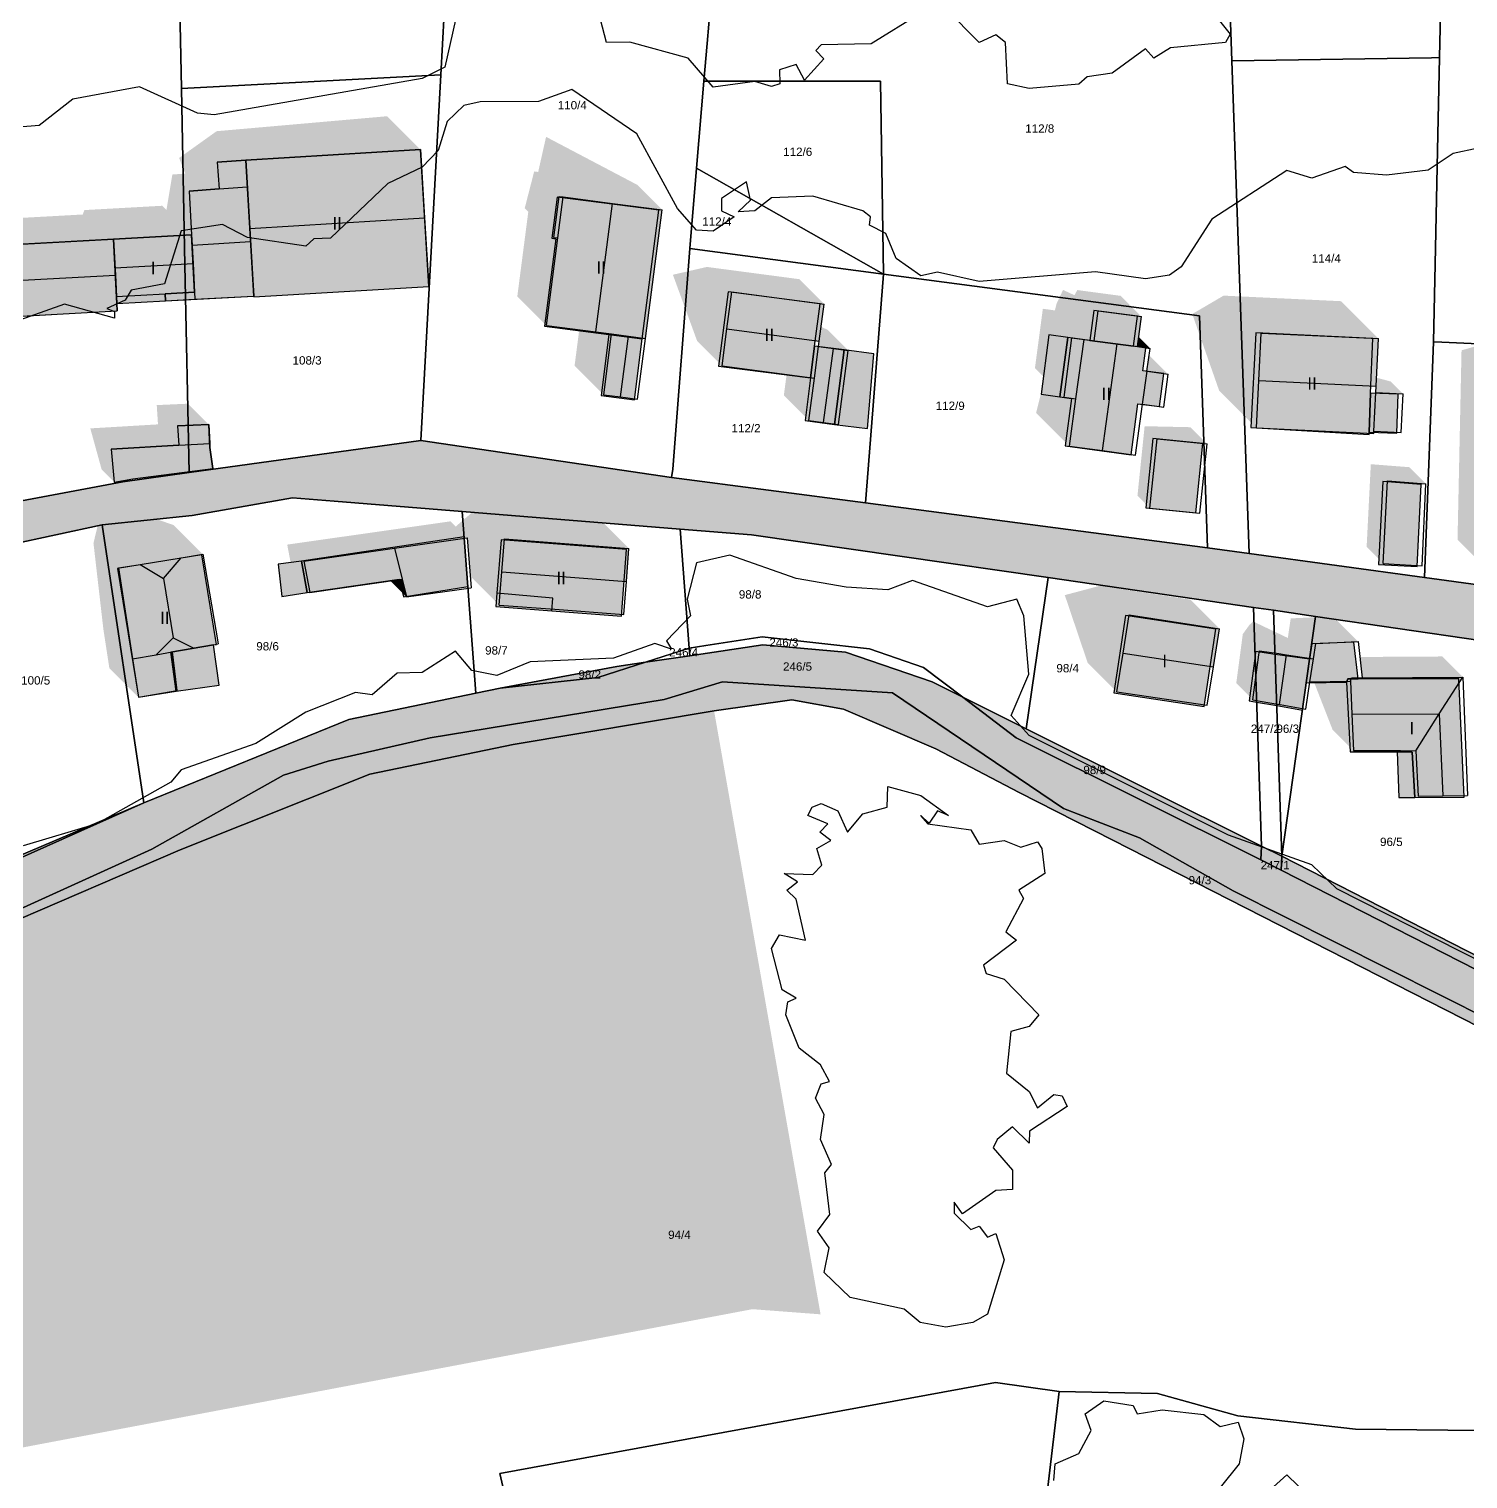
# Model space of a CAD drawing. Header units: millimetres. Extents: x 238 to 3518, y -74 to 2735.
# Drawn here: x 2052.2 to 2225.2, y 1502.4 to 1676.8 of the extents above; entities that cross this region are included whole.
import ezdxf
from ezdxf.enums import TextEntityAlignment as Align

# ---------------------------------------------------------------- set-up
doc = ezdxf.new("R2010")
doc.units = ezdxf.units.MM
for name, color, linetype in [('LP_Flurstueck_bez', 7, 'Continuous'), ('LP_Flurstuecke', 8, 'Continuous'), ('LP_Gebaeude_Dachaufsicht', 9, 'Continuous'), ('LP_Gebaeude_Dachschatten', 253, 'Continuous'), ('LP_Gebaeude_F', 254, 'Continuous'), ('LP_Gebaeude_Geschosszahl', 7, 'Continuous'), ('LP_Gebaeude_Schatten', 7, 'Continuous'), ('LP_Gebaeude_U', 7, 'Continuous'), ('LP_Topographie_Hoehenlinien', 8, 'Continuous'), ('LP_Verkehr_Gewaesser', 150, 'Continuous'), ('LP_Verkehr_Strassen', 9, 'Continuous')]:
    doc.layers.add(name, color=color, linetype=linetype)
doc.styles.get("Standard").update_dxf_attribs({"font": 'arial.ttf'})

msp = doc.modelspace()

# ---------------------------------------------------------------- hatches: boundary and pattern name
at = {"layer": 'LP_Gebaeude_Dachschatten'}
for points in [[(2099.25, 1662.33), (2078.25, 1661.03), (2078.74, 1652.81), (2099.76, 1654.09)], [(2078.83, 1651.26), (2078.44, 1657.83), (2075.07, 1657.58), (2071.43, 1657.32), (2071.72, 1652.06), (2071.79, 1650.82)], [(2122.37, 1655.85), (2116.42, 1656.63), (2115.78, 1651.7), (2114.41, 1641.16), (2120.36, 1640.39)], [(2120.36, 1640.39), (2122.25, 1640.14), (2126.32, 1639.61), (2128.33, 1655.08), (2122.37, 1655.85)], [(2071.72, 1652.06), (2062.34, 1651.54), (2062.52, 1648.1), (2071.91, 1648.61)], [(2062.57, 1647.22), (2062.34, 1651.54), (2039.76, 1650.3), (2039.99, 1645.98)], [(2071.79, 1650.82), (2072.1, 1645.17), (2072.15, 1644.32), (2079.23, 1644.69), (2078.83, 1651.26)], [(2147.22, 1639.28), (2147.81, 1643.73), (2136.71, 1645.2), (2136.12, 1640.76)], [(2185.5, 1638.61), (2185.99, 1642.22), (2180.76, 1642.92), (2180.27, 1639.31)], [(2122.25, 1640.14), (2121.3, 1632.83), (2123.33, 1632.56), (2124.29, 1639.88)], [(2214.19, 1633.87), (2214.46, 1639.58), (2200.35, 1640.25), (2200.08, 1634.54)], [(2148.93, 1638.38), (2147.14, 1638.62), (2146.64, 1634.84), (2145.96, 1629.74), (2147.75, 1629.5)], [(2183.04, 1638.94), (2180.27, 1639.31), (2179.06, 1639.47), (2178.08, 1632.34), (2177.3, 1626.64), (2181.27, 1626.11)], [(2124.03, 1610.37), (2124.32, 1614.34), (2109.35, 1615.49), (2109.05, 1611.51)], [(2069.51, 1603.6), (2068.35, 1610.73), (2065.54, 1612.41), (2062.94, 1611.99), (2064.64, 1601.05), (2067.47, 1601.54)], [(2068.35, 1610.73), (2070.49, 1613.22), (2065.54, 1612.41)], [(2195.37, 1604.68), (2184.49, 1606.35), (2183.75, 1601.72), (2194.63, 1600.08)], [(2221.79, 1594.42), (2224.63, 1598.84), (2212.5, 1598.77), (2211.24, 1598.76), (2211.1, 1598.35), (2211.27, 1594.4)], [(2221.79, 1594.42), (2218.95, 1590), (2219.23, 1584.54), (2222.21, 1584.58)]]:
    msp.add_hatch(color=253, dxfattribs=at).paths.add_polyline_path(points)
at = {"layer": 'LP_Gebaeude_F'}
for points in [[(2068.58, 1644.98), (2068.62, 1644.14), (2079.23, 1644.69), (2078.25, 1661.03), (2074.8, 1660.82), (2075.07, 1657.58), (2071.43, 1657.32), (2071.72, 1652.06), (2072.1, 1645.17)], [(2078.25, 1661.03), (2079.23, 1644.59), (2100.27, 1645.85), (2099.25, 1662.33)], [(2114.2, 1641.06), (2121.93, 1640.07), (2125.94, 1639.56), (2127.92, 1655.04), (2115.71, 1656.6), (2115.08, 1651.65), (2115.55, 1651.59)], [(2062.34, 1651.54), (2062.76, 1643.81), (2068.62, 1644.14), (2068.58, 1644.98), (2072.1, 1645.17), (2071.72, 1652.06)], [(2039.76, 1650.3), (2040.47, 1637.34), (2041.76, 1637.38), (2041.75, 1637.58), (2044.95, 1637.67), (2044.72, 1641.91), (2062.81, 1642.91), (2062.76, 1643.81), (2062.34, 1651.54)], [(2135.11, 1636.28), (2146.17, 1634.86), (2146.66, 1638.68), (2147.32, 1643.78), (2136.26, 1645.21)], [(2179.77, 1639.36), (2185, 1638.65), (2185.49, 1642.26), (2180.26, 1642.97)], [(2120.99, 1632.74), (2125.01, 1632.23), (2125.94, 1639.56), (2121.93, 1640.07)], [(2173.89, 1632.88), (2176.15, 1632.58), (2177.11, 1639.72), (2174.83, 1640.02)], [(2176.15, 1632.58), (2177.57, 1632.39), (2176.8, 1626.67), (2184.73, 1625.61), (2185.55, 1631.74), (2188.14, 1631.4), (2188.67, 1635.39), (2186.13, 1635.72), (2186.5, 1638.44), (2185, 1638.65), (2179.77, 1639.36), (2177.11, 1639.72)], [(2199.12, 1628.87), (2213.35, 1628.06), (2213.35, 1628.33), (2213.5, 1633), (2213.78, 1639.58), (2199.72, 1640.27)], [(2145.51, 1629.72), (2149.05, 1629.26), (2150.21, 1638.22), (2146.66, 1638.68), (2146.17, 1634.86)], [(2149.05, 1629.26), (2153.02, 1628.75), (2153.79, 1637.76), (2150.21, 1638.22)], [(2213.35, 1628.33), (2216.66, 1628.22), (2216.82, 1632.89), (2213.5, 1633)], [(2062.06, 1626.28), (2062.43, 1622.31), (2064.69, 1622.72), (2074.31, 1623.94), (2073.94, 1626.48), (2073.81, 1629.25), (2070.05, 1629.08), (2070.2, 1626.76)], [(2186.48, 1619.23), (2192.49, 1618.61), (2193.36, 1626.97), (2187.35, 1627.58)], [(2214.46, 1612.42), (2219.12, 1612.17), (2219.59, 1622.01), (2214.99, 1622.4)], [(2084.96, 1612.81), (2085.65, 1609.05), (2096.72, 1610.64), (2097.22, 1608.5), (2104.96, 1609.75), (2104.51, 1615.74)], [(2108.33, 1607.36), (2115.05, 1606.84), (2123.43, 1606.19), (2124.04, 1614.19), (2108.96, 1615.37), (2108.46, 1608.94)], [(2062.83, 1611.93), (2065.34, 1596.44), (2069.89, 1597.17), (2069.26, 1601.85), (2074.38, 1602.75), (2074.72, 1602.8), (2072.96, 1613.58)], [(2082.16, 1612.45), (2082.59, 1608.54), (2085.65, 1609.05), (2084.96, 1612.81)], [(2108.33, 1607.36), (2115.05, 1606.84), (2115.17, 1608.35), (2108.46, 1608.94)], [(2182.63, 1596.97), (2193.49, 1595.32), (2194.9, 1604.62), (2184.04, 1606.27)], [(2205.78, 1598.17), (2210.64, 1598.24), (2210.78, 1598.65), (2212.04, 1598.65), (2211.5, 1603.07), (2206.44, 1602.86), (2206.18, 1601)], [(2069.26, 1601.85), (2069.89, 1597.17), (2075.04, 1597.87), (2074.38, 1602.75)], [(2198.93, 1596), (2199.81, 1595.85), (2202.23, 1595.43), (2205.32, 1594.9), (2205.78, 1598.17), (2206.18, 1601), (2202.03, 1601.59), (2199.7, 1601.92), (2199.63, 1601.43)], [(2210.64, 1598.24), (2211.05, 1589.87), (2216.71, 1589.85), (2218.52, 1589.84), (2218.83, 1584.37), (2224.79, 1584.43), (2224.15, 1598.67), (2212.04, 1598.65), (2210.78, 1598.65)], [(2216.71, 1589.85), (2216.92, 1584.36), (2218.83, 1584.37), (2218.52, 1589.84)]]:
    msp.add_hatch(color=254, dxfattribs=at).paths.add_polyline_path(points)
at = {"layer": 'LP_Gebaeude_Schatten'}
for points in [[(2058.84, 1655.04), (2068.22, 1655.56), (2068.72, 1655.06), (2069.43, 1659.32), (2070.98, 1659.43), (2070.24, 1661.31), (2074.75, 1664.53), (2095.25, 1666.33), (2099.25, 1662.33), (2078.25, 1661.03), (2074.8, 1660.82), (2075.07, 1657.58), (2071.43, 1657.32), (2071.72, 1652.06), (2062.34, 1651.54), (2039.76, 1650.3), (2039.99, 1645.98), (2040.23, 1641.66), (2040.46, 1637.54), (2040.47, 1637.34), (2041.76, 1637.38), (2041.81, 1635.58), (2040.84, 1635.55), (2037.85, 1635.45), (2038.23, 1623.78), (2035.23, 1626.78), (2034.85, 1638.45), (2035.84, 1640.55), (2036.63, 1640.8), (2037.45, 1640.78), (2037.23, 1644.66), (2034.49, 1651.48), (2036.76, 1653.3), (2058.66, 1654.51), (2058.84, 1655.04)], [(2112.23, 1654.83), (2111.8, 1655.26), (2112.94, 1659.69), (2113.42, 1659.63), (2114.37, 1663.85), (2125.33, 1658.08), (2128.33, 1655.08), (2122.37, 1655.85), (2116.42, 1656.63), (2115.94, 1656.69), (2115.3, 1651.76), (2115.78, 1651.7), (2114.41, 1641.16), (2110.91, 1644.66), (2112.23, 1654.83)], [(2079.23, 1644.69), (2078.83, 1651.26), (2078.44, 1657.83), (2078.25, 1661.03), (2079.23, 1644.59), (2079.14, 1644.69), (2079.23, 1644.69)], [(2062.34, 1651.54), (2062.71, 1644.65), (2062.76, 1643.81), (2062.57, 1647.22), (2062.34, 1651.54)], [(2129.62, 1647.26), (2133.71, 1648.2), (2144.81, 1646.73), (2147.81, 1643.73), (2136.71, 1645.2), (2136.12, 1640.76), (2135.53, 1636.31), (2132.53, 1639.31), (2129.62, 1647.26)], [(2183.49, 1644.72), (2185.99, 1642.22), (2180.76, 1642.92), (2180.27, 1639.31), (2179.06, 1639.47), (2177.61, 1639.67), (2176.66, 1632.53), (2178.08, 1632.34), (2177.3, 1626.64), (2173.3, 1630.64), (2174.34, 1634.85), (2173.16, 1636.03), (2174.11, 1643.17), (2175.56, 1642.97), (2175.77, 1643.81), (2176.54, 1645.44), (2177.91, 1644.8), (2178.26, 1645.42), (2183.49, 1644.72)], [(2192.08, 1642.54), (2195.85, 1644.75), (2209.96, 1644.08), (2214.46, 1639.58), (2200.35, 1640.25), (2200.08, 1634.54), (2199.81, 1628.83), (2195.31, 1633.33), (2192.08, 1642.54)], [(2118.36, 1640.65), (2120.36, 1640.39), (2122.25, 1640.14), (2121.3, 1632.83), (2117.8, 1636.33), (2118.36, 1640.65)], [(2150.71, 1638.15), (2148.93, 1638.38), (2147.14, 1638.62), (2147.22, 1639.28), (2147.45, 1640.99), (2148.21, 1640.65), (2150.71, 1638.15)], [(2185.5, 1638.61), (2185.66, 1639.76), (2187.02, 1638.4), (2185.5, 1638.61)], [(2180.27, 1639.31), (2185.5, 1638.61), (2183.04, 1638.94), (2180.27, 1639.31)], [(2224.46, 1638.17), (2229.28, 1639.54), (2237.1, 1637.91), (2239.1, 1635.91), (2226.46, 1636.17), (2225.98, 1613.39), (2223.98, 1615.39), (2224.46, 1638.17)], [(2186.64, 1635.67), (2186.63, 1635.67), (2186.9, 1637.56), (2189.17, 1635.29), (2186.64, 1635.67)], [(2143.3, 1635.28), (2146.64, 1634.84), (2145.96, 1629.74), (2142.96, 1632.74), (2143.3, 1635.28)], [(2217.44, 1632.92), (2214.15, 1633.08), (2214.19, 1633.87), (2214.23, 1634.88), (2215.94, 1634.42), (2217.44, 1632.92)], [(2071.31, 1631.75), (2073.81, 1629.25), (2070.05, 1629.08), (2070.2, 1626.76), (2062.06, 1626.28), (2062.43, 1622.31), (2060.93, 1623.81), (2059.56, 1628.78), (2067.7, 1629.26), (2067.55, 1631.58), (2071.31, 1631.75)], [(2187.85, 1627.54), (2186.99, 1619.19), (2185.49, 1620.69), (2186.35, 1629.04), (2191.86, 1628.92), (2193.86, 1626.92), (2187.85, 1627.54)], [(2218.18, 1624.11), (2220.18, 1622.11), (2215.55, 1622.47), (2215.05, 1612.54), (2213.05, 1614.54), (2213.55, 1624.47), (2218.18, 1624.11)], [(2104.88, 1615.6), (2096.15, 1614.35), (2085.24, 1612.8), (2085.95, 1609.04), (2083.95, 1611.04), (2083.24, 1614.8), (2094.15, 1616.35), (2102.88, 1617.6), (2103.57, 1616.91), (2103.55, 1617.01), (2105.85, 1618.99), (2120.82, 1617.84), (2124.32, 1614.34), (2109.35, 1615.49), (2109.05, 1611.51), (2108.86, 1609.04), (2108.74, 1607.53), (2105.24, 1611.03), (2104.88, 1615.6)], [(2061.35, 1617.73), (2064.99, 1618.72), (2069.58, 1617.15), (2073.08, 1613.65), (2070.49, 1613.22), (2065.54, 1612.41), (2062.94, 1611.99), (2064.64, 1601.05), (2065.35, 1596.45), (2061.85, 1599.95), (2061.14, 1604.55), (2059.94, 1614.99), (2060.54, 1617.41), (2061.35, 1617.73)], [(2097.06, 1610.63), (2097.58, 1608.5), (2095.65, 1610.42), (2097.06, 1610.63)], [(2191.87, 1608.18), (2195.37, 1604.68), (2184.49, 1606.35), (2183, 1597.08), (2179.5, 1600.58), (2176.75, 1608.72), (2180.99, 1609.85), (2191.87, 1608.18)], [(2198.09, 1603.54), (2198.15, 1604.03), (2198.99, 1605.18), (2199.4, 1605.55), (2203.57, 1603.57), (2203.64, 1604.06), (2203.92, 1605.92), (2209.01, 1606.16), (2212.01, 1603.16), (2206.92, 1602.92), (2206.64, 1601.06), (2203.4, 1601.55), (2202.49, 1601.68), (2200.15, 1602.03), (2200.09, 1601.54), (2199.37, 1596.13), (2197.37, 1598.13), (2198.09, 1603.54)], [(2224.63, 1598.84), (2212.5, 1598.77), (2212.22, 1601.28), (2222.13, 1601.34), (2224.63, 1598.84)], [(2206.71, 1598.28), (2211.1, 1598.35), (2211.27, 1594.4), (2211.46, 1590.01), (2208.96, 1592.51), (2206.71, 1598.28)], [(2217.05, 1590.01), (2217.14, 1590.01), (2218.95, 1590), (2219.23, 1584.54), (2217.23, 1586.54), (2217.05, 1590.01)]]:
    msp.add_hatch(color=7, dxfattribs=at).paths.add_polyline_path(points)
at = {"layer": 'LP_Verkehr_Gewaesser'}
for points in [[(1984.46, 1559.29), (1985.95, 1555.95), (1988.31, 1555.29), (2003.75, 1558.97), (2031.72, 1562.16), (2034.04, 1562.43), (2070.37, 1578.07), (2093.18, 1587.2), (2110.43, 1590.75), (2134.57, 1594.82), (2143.94, 1596.12), (2150.15, 1595.01), (2161.25, 1590.22), (2171.26, 1584.99), (2182.52, 1579.25), (2268.61, 1535.35), (2271.62, 1534.12), (2271.56, 1535.61), (2271.36, 1540.64), (2271.3, 1542.24), (2249.89, 1553.21), (2228.45, 1564.19), (2202.83, 1577.3), (2200.4, 1578.53), (2172.11, 1592.63), (2164.48, 1596.43), (2160.78, 1598.27), (2150.37, 1601.86), (2140.42, 1602.73), (2131.65, 1601.43), (2126.31, 1600.64), (2122.88, 1600.13), (2108.84, 1597.52), (2105.93, 1596.92), (2090.63, 1593.74), (2065.99, 1583.75), (2046.64, 1575.5), (2031.08, 1568.86), (2010.76, 1565.08), (2010.26, 1564.99), (1999.3, 1563.95), (1991.84, 1562.19)], [(1988.31, 1555.29), (1993.76, 1547.18), (1993.08, 1546.67), (1996.1, 1542.73), (2002.43, 1542.02), (2043.21, 1509.77), (2048.46, 1505.62), (2139.18, 1522.82), (2147.38, 1522.2), (2134.57, 1594.82), (2110.43, 1590.75), (2093.18, 1587.2), (2070.37, 1578.07), (2034.04, 1562.43), (2031.72, 1562.16), (2003.75, 1558.97)]]:
    msp.add_hatch(color=150, dxfattribs=at).paths.add_polyline_path(points)
at = {"layer": 'LP_Verkehr_Strassen'}
msp.add_hatch(color=9, dxfattribs=at).paths.add_polyline_path([(1609.11, 1553.88), (1628.76, 1550.31), (1665.88, 1543.56), (1685.96, 1541.66), (1724.32, 1538.11), (1755.14, 1534.34), (1758.15, 1534.11), (1765.53, 1533.55), (1785.7, 1532.82), (1806.06, 1532.61), (1810.79, 1530.14), (1812.42, 1527.29), (1818.02, 1503.43), (1821.26, 1505.19), (1825.87, 1508.05), (1835.96, 1507.86), (1835.88, 1512.09), (1835.74, 1518.85), (1835.39, 1528.42), (1835.83, 1543.96), (1840.98, 1546.68), (1850.61, 1557.72), (1855.92, 1562.18), (1862.39, 1565.5), (1874.13, 1571.54), (1893.69, 1578.3), (1894.23, 1578.47), (1909.17, 1583.09), (1920.39, 1585.74), (1926.68, 1587.23), (1946.69, 1591.74), (1966.45, 1596.19), (1978.05, 1598.92), (1979.84, 1599.34), (1988.92, 1601.57), (1998.7, 1603.73), (2002.23, 1604.49), (2020.15, 1608.36), (2038.67, 1612.37), (2060.99, 1617.18), (2071.81, 1618.28), (2083.87, 1620.42), (2088.88, 1620.02), (2104.29, 1618.77), (2130.51, 1616.65), (2139.07, 1615.96), (2174.74, 1610.85), (2199.43, 1607.25), (2201.85, 1606.9), (2206.91, 1606.16), (2226.72, 1603.28), (2247.86, 1600.33), (2269, 1597.34), (2271.48, 1596.91), (2307.37, 1592.02), (2341.79, 1587.34), (2362.82, 1587.02), (2404.54, 1586.39), (2466.34, 1570.98), (2581.2, 1557.61), (2583.12, 1557.02), (2584.44, 1556.05), (2585.01, 1554.67), (2594.07, 1560.8), (2573.39, 1563.3), (2565.05, 1564.26), (2556.47, 1565.25), (2553, 1565.65), (2522.27, 1569.28), (2498.87, 1572.05), (2476.72, 1575.06), (2466.31, 1577.36), (2458.22, 1579.5), (2433.87, 1585.97), (2404.77, 1593.69), (2387.72, 1593.9), (2382.57, 1593.95), (2372.74, 1594.05), (2367.76, 1594.1), (2362.76, 1594.16), (2339.62, 1594.41), (2320.35, 1597.06), (2286.61, 1601.71), (2271.84, 1603.69), (2251.99, 1606.47), (2220.01, 1610.84), (2198.93, 1613.74), (2193.92, 1614.39), (2152.77, 1619.81), (2129.47, 1622.89), (2099.32, 1627.34), (2071.45, 1623.47), (2063.48, 1622.36), (2037.99, 1617.57), (2013.25, 1612.81), (1997.89, 1609.85), (1986.96, 1607.53), (1984.68, 1606.1), (1974.51, 1604.18), (1973.28, 1603.95), (1962.21, 1602), (1948.59, 1599.21), (1934.4, 1596.33), (1905.2, 1590.33), (1903.43, 1589.63), (1877.51, 1580.85), (1870.23, 1578.12), (1862.9, 1576.03), (1847.52, 1566.2), (1841.81, 1559.13), (1829.44, 1551.51), (1817.11, 1543.42), (1812.27, 1541.85), (1805.65, 1540.85), (1796.74, 1541.36), (1787.97, 1539.2), (1763.63, 1540.11), (1754.78, 1540.44), (1746.13, 1541.25), (1736.13, 1542.33), (1728.03, 1543.2), (1727.52, 1543.28), (1718.55, 1544.76), (1713.52, 1545.59), (1712.87, 1545.57), (1688.42, 1548.15), (1654.75, 1551.69), (1643.37, 1553.38), (1634.78, 1554.65), (1628, 1558.67), (1626.74, 1560.58), (1625.46, 1567.02), (1626.48, 1571.86), (1621.77, 1566.99), (1614.65, 1559.61)])

# ---------------------------------------------------------------- linework, layer by layer
at = {"layer": 'LP_Flurstuecke', "color": 8}
for points in [[(2133.36, 1670.56), (2154.59, 1670.53), (2154.95, 1647.34), (2192.93, 1642.31), (2193.92, 1614.39), (2198.93, 1613.74), (2196.85, 1672.99), (2195.85, 1701.86), (2195.37, 1712.93), (2179.08, 1715.51), (2159.2, 1716.02), (2136.76, 1710), (2133.75, 1675.07)], [(2099.32, 1627.34), (2129.47, 1622.89), (2129.63, 1623.87), (2131.66, 1650.42), (2132.47, 1660.08), (2133.36, 1670.56), (2133.75, 1675.07), (2136.76, 1710), (2117.89, 1709), (2103.71, 1708.25), (2101.7, 1671.31)], [(2195.85, 1701.86), (2196.85, 1672.99), (2220.83, 1673.37), (2221.83, 1673.39), (2222.6, 1709.03), (2212.74, 1710.44)], [(2069.77, 1706.44), (2070.51, 1669.65), (2101.7, 1671.31), (2103.71, 1708.25)], [(2221.1, 1639.18), (2222.1, 1639.14), (2253.74, 1637.71), (2251.99, 1606.47), (2271.84, 1603.69), (2286.61, 1601.71), (2320.35, 1597.06), (2339.62, 1594.41), (2362.76, 1594.16), (2362.97, 1634.04), (2367.97, 1634.01), (2372.96, 1633.99), (2382.8, 1633.97), (2383.16, 1682.4), (2368.2, 1684.31), (2328.13, 1690.47), (2288.75, 1696.53), (2280.83, 1700.06), (2274.06, 1701.63), (2222.6, 1709.03), (2221.83, 1673.39), (2221.63, 1664.13), (2221.29, 1648.52)], [(2033.62, 1704.53), (2037.99, 1617.57), (2063.48, 1622.36), (2071.45, 1623.47), (2070.93, 1648.4), (2070.51, 1669.65), (2069.77, 1706.44), (2039.96, 1704.87)], [(2196.85, 1672.99), (2198.93, 1613.74), (2220.01, 1610.84), (2221.1, 1639.18), (2221.29, 1648.52), (2221.63, 1664.13), (2221.83, 1673.39), (2220.83, 1673.37)], [(2070.51, 1669.65), (2070.93, 1648.4), (2071.45, 1623.47), (2099.32, 1627.34), (2101.7, 1671.31)], [(2132.47, 1660.08), (2154.95, 1647.34), (2154.59, 1670.53), (2133.36, 1670.56)], [(2131.66, 1650.42), (2154.95, 1647.34), (2132.47, 1660.08)], [(2129.47, 1622.89), (2152.77, 1619.81), (2152.85, 1620.82), (2154.95, 1647.34), (2131.66, 1650.42), (2129.63, 1623.87)], [(2152.77, 1619.81), (2193.92, 1614.39), (2192.93, 1642.31), (2154.95, 1647.34), (2152.85, 1620.82)], [(2220.01, 1610.84), (2251.99, 1606.47), (2253.74, 1637.71), (2222.1, 1639.14), (2221.1, 1639.18)], [(2060.99, 1617.18), (2065.99, 1583.75), (2090.63, 1593.74), (2105.93, 1596.92), (2104.29, 1618.77), (2088.88, 1620.02), (2083.87, 1620.42), (2071.81, 1618.28)], [(2104.29, 1618.77), (2105.93, 1596.92), (2108.84, 1597.52), (2122.88, 1600.13), (2126.31, 1600.64), (2131.58, 1602.35), (2130.51, 1616.65)], [(2038.67, 1612.37), (2043.35, 1590.72), (2046.64, 1575.5), (2065.99, 1583.75), (2060.99, 1617.18)], [(2130.51, 1616.65), (2131.58, 1602.35), (2133.59, 1602.66), (2140.35, 1603.72), (2153.27, 1602.27), (2159.75, 1600.03), (2164.48, 1596.43), (2172.11, 1592.63), (2174.74, 1610.85), (2139.07, 1615.96)], [(2172.11, 1592.63), (2200.4, 1578.53), (2199.43, 1607.25), (2174.74, 1610.85)], [(2199.43, 1607.25), (2200.4, 1578.53), (2202.83, 1577.3), (2201.85, 1606.9)], [(2201.85, 1606.9), (2202.83, 1577.3), (2206.91, 1606.16)], [(2202.83, 1577.3), (2228.45, 1564.19), (2226.72, 1603.28), (2206.91, 1606.16)], [(2131.58, 1602.35), (2131.65, 1601.43), (2140.42, 1602.73), (2150.37, 1601.86), (2160.78, 1598.27), (2164.48, 1596.43), (2159.75, 1600.03), (2153.27, 1602.27), (2140.35, 1603.72), (2133.59, 1602.66)], [(2126.31, 1600.64), (2131.65, 1601.43), (2131.58, 1602.35)], [(2108.84, 1597.52), (2120.59, 1598.81), (2126.31, 1600.64), (2122.88, 1600.13)], [(2031.72, 1562.16), (2034.04, 1562.43), (2070.37, 1578.07), (2093.18, 1587.2), (2110.43, 1590.75), (2134.57, 1594.82), (2143.94, 1596.12), (2150.15, 1595.01), (2161.25, 1590.22), (2171.26, 1584.99), (2182.52, 1579.25), (2268.61, 1535.35), (2271.62, 1534.12), (2271.56, 1535.61), (2196.98, 1573.16), (2185.75, 1579.51), (2176.59, 1583.06), (2156.03, 1596.98), (2135.6, 1598.3), (2128.59, 1596.15), (2100.45, 1591.56), (2088.15, 1588.73), (2082.79, 1587.06), (2066.95, 1578.14)], [(2164.48, 1596.43), (2170.89, 1591.56), (2200.33, 1576.87), (2200.4, 1578.53), (2172.11, 1592.63)], [(2010.26, 1564.99), (2027.54, 1566.59), (2065.99, 1583.75), (2046.64, 1575.5), (2031.08, 1568.86), (2010.76, 1565.08)], [(2200.33, 1576.87), (2202.77, 1575.65), (2202.83, 1577.3), (2200.4, 1578.53)], [(2202.77, 1575.65), (2271.36, 1540.64), (2271.3, 1542.24), (2249.89, 1553.21), (2228.45, 1564.19), (2202.83, 1577.3)], [(2108.82, 1503.04), (2113.12, 1484.26), (2118.18, 1462.2), (2124.6, 1434.21), (2149, 1440.43), (2153.6, 1441.05), (2147.82, 1457.97), (2146.14, 1469.75), (2145.56, 1473.85), (2171.84, 1476.99), (2174.96, 1503.46), (2176.08, 1512.91), (2168.4, 1513.98)], [(2167.82, 1442.97), (2186.02, 1447.16), (2218.84, 1460.74), (2251.8, 1474.39), (2255.72, 1500.76), (2248.68, 1507.99), (2211.7, 1508.38), (2197.57, 1509.99), (2187.9, 1512.68), (2176.08, 1512.91), (2174.96, 1503.46), (2171.84, 1476.99)]]:
    msp.add_lwpolyline(points, close=True, dxfattribs=at)
for points in [[(2367.76, 1594.1), (2362.76, 1594.16), (2339.62, 1594.41), (2320.35, 1597.06), (2286.61, 1601.71), (2271.84, 1603.69), (2251.99, 1606.47), (2220.01, 1610.84), (2198.93, 1613.74), (2193.92, 1614.39), (2152.77, 1619.81), (2129.47, 1622.89), (2099.32, 1627.34), (2071.45, 1623.47), (2063.48, 1622.36), (2037.99, 1617.57)], [(2038.67, 1612.37), (2060.99, 1617.18), (2071.81, 1618.28), (2083.87, 1620.42), (2088.88, 1620.02), (2104.29, 1618.77), (2130.51, 1616.65), (2139.07, 1615.96), (2174.74, 1610.85), (2199.43, 1607.25), (2201.85, 1606.9), (2206.91, 1606.16), (2226.72, 1603.28), (2247.86, 1600.33), (2269, 1597.34), (2271.48, 1596.91), (2307.37, 1592.02), (2341.79, 1587.34), (2362.82, 1587.02), (2404.54, 1586.39)], [(2271.36, 1540.64), (2202.77, 1575.65), (2200.33, 1576.87), (2170.89, 1591.56), (2164.48, 1596.43), (2160.78, 1598.27), (2150.37, 1601.86), (2140.42, 1602.73), (2131.65, 1601.43), (2126.31, 1600.64), (2120.59, 1598.81), (2108.84, 1597.52), (2105.93, 1596.92), (2090.63, 1593.74), (2065.99, 1583.75), (2027.54, 1566.59)], [(2031.72, 1562.16), (2066.95, 1578.14), (2082.79, 1587.06), (2088.15, 1588.73), (2100.45, 1591.56), (2128.59, 1596.15), (2135.6, 1598.3), (2156.03, 1596.98), (2176.59, 1583.06), (2185.75, 1579.51), (2196.98, 1573.16), (2271.56, 1535.61)], [(2269.33, 1496.35), (2272.22, 1502.45), (2272.61, 1509.79), (2271.62, 1534.12), (2268.61, 1535.35), (2182.52, 1579.25), (2171.26, 1584.99), (2161.25, 1590.22), (2150.15, 1595.01), (2143.94, 1596.12), (2134.57, 1594.82), (2110.43, 1590.75), (2093.18, 1587.2), (2070.37, 1578.07), (2034.04, 1562.43), (2031.72, 1562.16), (2003.75, 1558.97), (1988.31, 1555.29), (1993.76, 1547.18), (1993.08, 1546.67), (1996.1, 1542.73), (2002.43, 1542.02), (2043.21, 1509.77), (2045.76, 1484.96)], [(2113.12, 1484.26), (2108.82, 1503.04), (2168.4, 1513.98), (2176.08, 1512.91), (2187.9, 1512.68), (2197.57, 1509.99), (2211.7, 1508.38), (2248.68, 1507.99), (2255.72, 1500.76)]]:
    msp.add_lwpolyline(points, dxfattribs=at)
at = {"layer": 'LP_Gebaeude_Dachaufsicht', "color": 9}
for p, q in [((2074.8, 1660.82, 75.38), (2078.25, 1661.03, 75.38)), ((2074.8, 1660.82, 75.38), (2075.07, 1657.58, 75.38)), ((2078.25, 1661.03, 77.64), (2099.25, 1662.33, 77.64)), ((2078.25, 1661.03, 75.38), (2078.44, 1657.83, 75.38)), ((2078.25, 1661.03, 77.64), (2078.74, 1652.81, 84.21)), ((2099.25, 1662.33, 77.64), (2099.76, 1654.09, 84.21)), ((2071.43, 1657.32, 75.38), (2075.07, 1657.58, 75.38)), ((2071.43, 1657.32, 75.38), (2071.72, 1652.06, 76.39)), ((2075.07, 1657.58, 75.38), (2078.44, 1657.83, 75.38)), ((2078.44, 1657.83, 75.38), (2078.83, 1651.26, 76.63)), ((2115.3, 1651.76, 76.01), (2115.94, 1656.69, 76.01)), ((2115.78, 1651.7, 76.01), (2116.42, 1656.63, 76.01)), ((2115.94, 1656.69, 76.01), (2116.42, 1656.63, 76.01)), ((2116.42, 1656.63, 76.01), (2122.37, 1655.85, 82.56)), ((2120.36, 1640.39, 82.56), (2122.37, 1655.85, 82.56)), ((2122.37, 1655.85, 82.56), (2128.33, 1655.08, 76.01)), ((2078.74, 1652.81, 84.21), (2099.76, 1654.09, 84.21)), ((2099.76, 1654.09, 84.21), (2100.27, 1645.85, 77.64)), ((2126.32, 1639.61, 76.01), (2128.33, 1655.08, 76.01)), ((2062.34, 1651.54, 77.15), (2071.72, 1652.06, 77.15)), ((2071.72, 1652.06, 77.15), (2071.91, 1648.61, 78.72)), ((2071.72, 1652.06, 76.39), (2071.79, 1650.82, 76.63)), ((2078.74, 1652.81, 84.21), (2079.23, 1644.59, 77.64)), ((2039.76, 1650.3, 76.62), (2062.34, 1651.54, 76.62)), ((2062.34, 1651.54, 77.15), (2062.52, 1648.1, 78.72)), ((2062.34, 1651.54, 76.62), (2062.57, 1647.22, 80.57)), ((2071.79, 1650.82, 76.63), (2078.83, 1651.26, 76.63)), ((2071.79, 1650.82, 76.63), (2072.1, 1645.17, 75.55)), ((2078.83, 1651.26, 76.63), (2079.23, 1644.69, 75.38)), ((2114.41, 1641.16, 76.01), (2115.78, 1651.7, 76.01)), ((2115.3, 1651.76, 76.01), (2115.78, 1651.7, 76.01)), ((2062.52, 1648.1, 78.72), (2071.91, 1648.61, 78.72)), ((2071.91, 1648.61, 78.72), (2072.1, 1645.17, 77.15)), ((2039.99, 1645.98, 80.57), (2062.57, 1647.22, 80.57)), ((2062.52, 1648.1, 78.72), (2062.71, 1644.65, 77.15)), ((2062.57, 1647.22, 80.57), (2062.76, 1643.81, 77.45)), ((2062.71, 1644.65, 77.15), (2068.58, 1644.98, 77.15)), ((2068.58, 1644.98, 77.15), (2072.1, 1645.17, 77.15)), ((2068.58, 1644.98, 75.38), (2072.1, 1645.17, 75.38)), ((2068.58, 1644.98, 75.38), (2068.62, 1644.14, 75.38)), ((2068.58, 1644.98, 77.15), (2068.62, 1644.14, 77.15)), ((2072.1, 1645.17, 75.38), (2072.15, 1644.32, 75.38)), ((2072.1, 1645.17, 75.55), (2072.15, 1644.32, 75.38)), ((2079.23, 1644.59, 77.64), (2100.27, 1645.85, 77.64)), ((2136.12, 1640.76, 81.02), (2136.71, 1645.2, 75.96)), ((2136.71, 1645.2, 75.96), (2147.81, 1643.73, 75.96)), ((2062.71, 1644.65, 77.15), (2062.76, 1643.81, 77.15)), ((2062.76, 1643.81, 77.15), (2068.62, 1644.14, 77.15)), ((2062.76, 1643.81, 77.45), (2062.81, 1642.91, 76.62)), ((2068.62, 1644.14, 75.38), (2072.15, 1644.32, 75.38)), ((2072.15, 1644.32, 75.38), (2079.23, 1644.69, 75.38)), ((2147.22, 1639.28, 81.02), (2147.81, 1643.73, 75.96)), ((2044.72, 1641.91, 76.62), (2062.81, 1642.91, 76.62)), ((2180.27, 1639.31, 76.92), (2180.76, 1642.92, 75.51)), ((2180.76, 1642.92, 75.51), (2185.99, 1642.22, 75.51)), ((2185.5, 1638.61, 76.92), (2185.99, 1642.22, 75.51)), ((2114.41, 1641.16, 76.01), (2120.36, 1640.39, 82.56)), ((2120.36, 1640.39, 82.56), (2122.25, 1640.14, 80.48)), ((2121.3, 1632.83, 76.3), (2122.25, 1640.14, 76.3)), ((2122.25, 1640.14, 80.48), (2126.32, 1639.61, 76.01)), ((2122.25, 1640.14, 76.3), (2124.29, 1639.88, 78.28)), ((2123.33, 1632.56, 78.28), (2124.29, 1639.88, 78.28)), ((2124.29, 1639.88, 78.28), (2126.32, 1639.61, 76.3)), ((2135.53, 1636.31, 75.96), (2136.12, 1640.76, 81.02)), ((2136.12, 1640.76, 81.02), (2147.22, 1639.28, 81.02)), ((2200.08, 1634.54, 82.47), (2200.35, 1640.25, 77.72)), ((2200.35, 1640.25, 77.72), (2214.46, 1639.58, 77.72)), ((2125.37, 1632.3, 76.3), (2126.32, 1639.61, 76.3)), ((2146.64, 1634.84, 75.41), (2147.14, 1638.62, 75.41)), ((2146.64, 1634.84, 75.96), (2147.14, 1638.62, 80.26)), ((2147.14, 1638.62, 80.26), (2147.22, 1639.28, 81.02)), ((2147.14, 1638.62, 75.41), (2148.93, 1638.38, 76.14)), ((2147.75, 1629.5, 76.14), (2148.93, 1638.38, 76.14)), ((2148.93, 1638.38, 76.14), (2150.71, 1638.15, 75.41)), ((2149.54, 1629.26, 75.41), (2150.71, 1638.15, 75.41)), ((2176.66, 1632.53, 76.92), (2177.61, 1639.67, 76.92)), ((2177.61, 1639.67, 76.92), (2179.06, 1639.47, 76.92)), ((2178.08, 1632.34, 76.92), (2179.06, 1639.47, 76.92)), ((2179.06, 1639.47, 76.92), (2180.27, 1639.31, 78.12)), ((2180.27, 1639.31, 78.12), (2183.04, 1638.94, 80.89)), ((2180.27, 1639.31, 76.92), (2185.5, 1638.61, 76.92)), ((2181.27, 1626.11, 80.89), (2183.04, 1638.94, 80.89)), ((2183.04, 1638.94, 80.89), (2185.5, 1638.61, 78.44)), ((2185.5, 1638.61, 78.44), (2187.02, 1638.4, 76.92)), ((2186.63, 1635.67, 76.93), (2187.02, 1638.4, 76.92)), ((2214.19, 1633.87, 82.47), (2214.46, 1639.58, 77.72)), ((2135.53, 1636.31, 75.96), (2146.64, 1634.84, 75.96)), ((2145.96, 1629.74, 75.41), (2146.64, 1634.84, 75.41)), ((2186.09, 1631.7, 76.92), (2186.64, 1635.67, 76.92)), ((2186.63, 1635.67, 76.93), (2186.64, 1635.67, 76.92)), ((2186.64, 1635.67, 76.92), (2189.17, 1635.29, 76.92)), ((2188.64, 1631.35, 76.92), (2189.17, 1635.29, 76.92)), ((2199.81, 1628.83, 77.72), (2200.08, 1634.54, 82.47)), ((2200.08, 1634.54, 82.47), (2214.19, 1633.87, 82.47)), ((2121.3, 1632.83, 76.3), (2123.33, 1632.56, 78.28)), ((2213.93, 1628.43, 77.94), (2214.15, 1633.08, 81.81)), ((2213.93, 1628.43, 74.77), (2214.15, 1633.08, 74.77)), ((2214.15, 1633.08, 81.81), (2214.19, 1633.87, 82.47)), ((2214.15, 1633.08, 74.77), (2217.44, 1632.92, 73.62)), ((2217.22, 1628.28, 73.62), (2217.44, 1632.92, 73.62)), ((2123.33, 1632.56, 78.28), (2125.37, 1632.3, 76.3)), ((2176.66, 1632.53, 76.92), (2178.08, 1632.34, 76.92)), ((2177.3, 1626.64, 76.92), (2178.08, 1632.34, 76.92)), ((2185.24, 1625.57, 76.92), (2186.09, 1631.7, 76.92)), ((2186.09, 1631.7, 76.92), (2186.09, 1631.7, 76.92)), ((2186.09, 1631.7, 76.92), (2188.64, 1631.35, 76.92)), ((2070.05, 1629.08, 75.08), (2073.81, 1629.25, 75.08)), ((2073.81, 1629.25, 75.08), (2073.92, 1626.97, 75.08)), ((2145.96, 1629.74, 75.41), (2147.75, 1629.5, 76.14)), ((2147.75, 1629.5, 76.14), (2149.54, 1629.26, 75.41)), ((2070.05, 1629.08, 75.08), (2070.2, 1626.76, 75.08)), ((2186.99, 1619.19, 73.82), (2187.85, 1627.54, 73.82)), ((2187.85, 1627.54, 73.82), (2193.86, 1626.92, 73.82)), ((2199.81, 1628.83, 77.72), (2213.92, 1628.16, 77.72)), ((2213.92, 1628.16, 77.72), (2213.93, 1628.43, 77.94)), ((2213.93, 1628.43, 74.77), (2217.22, 1628.28, 73.62)), ((2062.06, 1626.28, 75.08), (2070.2, 1626.76, 75.08)), ((2062.06, 1626.28, 75.08), (2062.43, 1622.31, 73.46)), ((2070.2, 1626.76, 75.08), (2073.92, 1626.97, 75.08)), ((2073.92, 1626.97, 75.08), (2073.94, 1626.48, 74.87)), ((2073.94, 1626.48, 74.87), (2074.31, 1623.94, 73.84)), ((2177.3, 1626.64, 76.92), (2181.27, 1626.11, 80.89)), ((2181.27, 1626.11, 80.89), (2185.24, 1625.57, 76.92)), ((2192.99, 1618.56, 73.82), (2193.86, 1626.92, 73.82)), ((2062.43, 1622.31, 73.46), (2064.69, 1622.72, 73.58)), ((2064.69, 1622.72, 73.58), (2074.31, 1623.94, 73.84)), ((2215.05, 1612.54, 73.79), (2215.55, 1622.47, 73.79)), ((2215.55, 1622.47, 73.79), (2220.18, 1622.11, 73.79)), ((2219.72, 1612.24, 73.79), (2220.18, 1622.11, 73.79)), ((2186.99, 1619.19, 73.82), (2192.99, 1618.56, 73.82)), ((2096.15, 1614.35, 73.98), (2104.88, 1615.6, 73.98)), ((2104.88, 1615.6, 73.98), (2105.36, 1609.59, 73.98)), ((2109.05, 1611.51, 79.5), (2109.35, 1615.49, 76.45)), ((2109.35, 1615.49, 76.45), (2124.32, 1614.34, 76.45)), ((2070.49, 1613.22, 79.01), (2073.08, 1613.65, 76.16)), ((2073.08, 1613.65, 76.16), (2074.92, 1602.85, 76.16)), ((2085.24, 1612.8, 74.13), (2096.15, 1614.35, 74.13)), ((2096.15, 1614.35, 74.13), (2097.06, 1610.63, 74.13)), ((2096.15, 1614.35, 73.98), (2097.06, 1610.63, 73.98)), ((2124.03, 1610.37, 79.5), (2124.32, 1614.34, 76.45)), ((2062.94, 1611.99, 76.16), (2065.54, 1612.41, 79.01)), ((2062.94, 1611.99, 76.16), (2064.64, 1601.05, 76.16)), ((2065.54, 1612.41, 79.01), (2070.49, 1613.22, 79.01)), ((2065.54, 1612.41, 79.01), (2068.35, 1610.73, 81.73)), ((2068.35, 1610.73, 81.73), (2070.49, 1613.22, 79.01)), ((2085.24, 1612.8, 74.13), (2085.95, 1609.04, 74.13)), ((2215.05, 1612.54, 73.79), (2219.72, 1612.24, 73.79)), ((2068.35, 1610.73, 81.73), (2069.51, 1603.6, 81.73)), ((2085.95, 1609.04, 74.13), (2097.06, 1610.63, 74.13)), ((2097.06, 1610.63, 73.98), (2097.58, 1608.5, 73.98)), ((2108.86, 1609.04, 77.61), (2109.05, 1611.51, 79.5)), ((2109.05, 1611.51, 79.5), (2124.03, 1610.37, 79.5)), ((2123.73, 1606.39, 76.45), (2124.03, 1610.37, 79.5)), ((2097.58, 1608.5, 73.98), (2105.36, 1609.59, 73.98)), ((2108.74, 1607.53, 76.45), (2108.86, 1609.04, 77.61)), ((2108.74, 1607.53, 76.45), (2115.42, 1607.02, 76.44)), ((2115.42, 1607.02, 76.44), (2123.73, 1606.39, 76.45)), ((2183.75, 1601.72, 81.82), (2184.49, 1606.35, 76.67)), ((2184.49, 1606.35, 76.67), (2195.37, 1604.68, 76.67)), ((2067.47, 1601.54, 79.23), (2069.51, 1603.6, 81.73)), ((2069.51, 1603.6, 81.73), (2072.01, 1602.34, 79.31)), ((2194.63, 1600.08, 81.82), (2195.37, 1604.68, 76.67)), ((2206.92, 1602.92, 75.54), (2212.01, 1603.16, 75.54)), ((2212.01, 1603.16, 75.54), (2212.5, 1598.77, 75.54)), ((2064.64, 1601.05, 76.16), (2067.47, 1601.54, 79.23)), ((2064.64, 1601.05, 76.16), (2067.47, 1601.54, 76.16)), ((2067.47, 1601.54, 76.16), (2069.4, 1601.88, 76.16)), ((2067.47, 1601.54, 79.23), (2069.4, 1601.88, 79.26)), ((2069.4, 1601.88, 79.26), (2072.01, 1602.34, 79.31)), ((2069.4, 1601.88, 76.16), (2069.96, 1597.23, 76.16)), ((2072.01, 1602.34, 79.31), (2074.56, 1602.78, 76.55)), ((2074.56, 1602.78, 76.55), (2074.92, 1602.85, 76.16)), ((2183, 1597.08, 76.67), (2183.75, 1601.72, 81.82)), ((2183.75, 1601.72, 81.82), (2194.63, 1600.08, 81.82)), ((2199.37, 1596.13, 74.42), (2200.09, 1601.54, 74.42)), ((2200.09, 1601.54, 74.42), (2200.15, 1602.03, 74.42)), ((2200.15, 1602.03, 74.42), (2202.49, 1601.68, 75.97)), ((2202.49, 1601.68, 75.97), (2203.4, 1601.55, 76.57)), ((2202.56, 1595.57, 76.57), (2203.4, 1601.55, 76.57)), ((2203.4, 1601.55, 76.57), (2206.64, 1601.06, 74.42)), ((2206.64, 1601.06, 75.54), (2206.92, 1602.92, 75.54)), ((2064.64, 1601.05, 76.16), (2065.35, 1596.45, 76.16)), ((2193.88, 1595.49, 76.67), (2194.63, 1600.08, 81.82)), ((2206.23, 1598.27, 74.42), (2206.64, 1601.06, 74.42)), ((2206.23, 1598.27, 75.54), (2206.64, 1601.06, 75.54)), ((2205.75, 1595.02, 74.42), (2206.23, 1598.27, 74.42)), ((2206.23, 1598.27, 75.54), (2211.1, 1598.35, 75.54)), ((2211.1, 1598.35, 75.54), (2211.24, 1598.76, 75.54)), ((2211.1, 1598.35, 75.25), (2211.24, 1598.76, 74.88)), ((2211.1, 1598.35, 75.25), (2211.27, 1594.4, 78.81)), ((2211.24, 1598.76, 75.54), (2212.5, 1598.77, 75.54)), ((2211.24, 1598.76, 74.88), (2212.5, 1598.77, 74.87)), ((2212.5, 1598.77, 74.87), (2224.63, 1598.84, 74.86)), ((2221.79, 1594.42, 78.81), (2224.63, 1598.84, 74.86)), ((2224.63, 1598.84, 74.86), (2225.19, 1584.62, 74.86)), ((2065.35, 1596.45, 76.16), (2069.96, 1597.23, 76.16)), ((2183, 1597.08, 76.67), (2193.88, 1595.49, 76.67)), ((2199.37, 1596.13, 74.42), (2200.24, 1595.97, 75.01)), ((2200.24, 1595.97, 75.01), (2202.56, 1595.57, 76.57)), ((2202.56, 1595.57, 76.57), (2202.66, 1595.55, 76.5)), ((2202.66, 1595.55, 76.5), (2205.75, 1595.02, 74.42)), ((2211.27, 1594.4, 78.81), (2221.79, 1594.42, 78.81)), ((2211.27, 1594.4, 78.81), (2211.46, 1590.01, 74.86)), ((2218.95, 1590, 74.86), (2221.79, 1594.42, 78.81)), ((2221.79, 1594.42, 78.81), (2222.21, 1584.58, 78.81)), ((2211.46, 1590.01, 74.86), (2217.14, 1590.01, 74.86)), ((2217.14, 1590.01, 74.86), (2218.95, 1590, 74.86)), ((2218.95, 1590, 74.86), (2219.23, 1584.54, 74.86)), ((2219.23, 1584.54, 74.86), (2222.21, 1584.58, 78.81)), ((2222.21, 1584.58, 78.81), (2225.19, 1584.62, 74.86))]:
    msp.add_line(p, q, dxfattribs=at)
at = {"layer": 'LP_Gebaeude_U', "color": 7}
for points in [[(2068.58, 1644.98), (2068.62, 1644.14), (2079.23, 1644.69), (2078.25, 1661.03), (2074.8, 1660.82), (2075.07, 1657.58), (2071.43, 1657.32), (2071.72, 1652.06), (2072.1, 1645.17)], [(2078.25, 1661.03), (2079.23, 1644.59), (2100.27, 1645.85), (2099.25, 1662.33)], [(2114.2, 1641.06), (2121.93, 1640.07), (2125.94, 1639.56), (2127.92, 1655.04), (2115.71, 1656.6), (2115.08, 1651.65), (2115.55, 1651.59)], [(2062.34, 1651.54), (2062.76, 1643.81), (2068.62, 1644.14), (2068.58, 1644.98), (2072.1, 1645.17), (2071.72, 1652.06)], [(2039.76, 1650.3), (2040.47, 1637.34), (2041.76, 1637.38), (2041.75, 1637.58), (2044.95, 1637.67), (2044.72, 1641.91), (2062.81, 1642.91), (2062.76, 1643.81), (2062.34, 1651.54)], [(2135.11, 1636.28), (2146.17, 1634.86), (2146.66, 1638.68), (2147.32, 1643.78), (2136.26, 1645.21)], [(2179.77, 1639.36), (2185, 1638.65), (2185.49, 1642.26), (2180.26, 1642.97)], [(2120.99, 1632.74), (2125.01, 1632.23), (2125.94, 1639.56), (2121.93, 1640.07)], [(2173.89, 1632.88), (2176.15, 1632.58), (2177.11, 1639.72), (2174.83, 1640.02)], [(2176.15, 1632.58), (2177.57, 1632.39), (2176.8, 1626.67), (2184.73, 1625.61), (2185.55, 1631.74), (2188.14, 1631.4), (2188.67, 1635.39), (2186.13, 1635.72), (2186.5, 1638.44), (2185, 1638.65), (2179.77, 1639.36), (2177.11, 1639.72)], [(2199.12, 1628.87), (2213.35, 1628.06), (2213.35, 1628.33), (2213.5, 1633), (2213.78, 1639.58), (2199.72, 1640.27)], [(2145.51, 1629.72), (2149.05, 1629.26), (2150.21, 1638.22), (2146.66, 1638.68), (2146.17, 1634.86)], [(2149.05, 1629.26), (2153.02, 1628.75), (2153.79, 1637.76), (2150.21, 1638.22)], [(2213.35, 1628.33), (2216.66, 1628.22), (2216.82, 1632.89), (2213.5, 1633)], [(2062.06, 1626.28), (2062.43, 1622.31), (2064.69, 1622.72), (2074.31, 1623.94), (2073.94, 1626.48), (2073.81, 1629.25), (2070.05, 1629.08), (2070.2, 1626.76)], [(2186.48, 1619.23), (2192.49, 1618.61), (2193.36, 1626.97), (2187.35, 1627.58)], [(2214.46, 1612.42), (2219.12, 1612.17), (2219.59, 1622.01), (2214.99, 1622.4)], [(2084.96, 1612.81), (2085.65, 1609.05), (2096.72, 1610.64), (2097.22, 1608.5), (2104.96, 1609.75), (2104.51, 1615.74)], [(2108.33, 1607.36), (2115.05, 1606.84), (2123.43, 1606.19), (2124.04, 1614.19), (2108.96, 1615.37), (2108.46, 1608.94)], [(2062.83, 1611.93), (2065.34, 1596.44), (2069.89, 1597.17), (2069.26, 1601.85), (2074.38, 1602.75), (2074.72, 1602.8), (2072.96, 1613.58)], [(2082.16, 1612.45), (2082.59, 1608.54), (2085.65, 1609.05), (2084.96, 1612.81)], [(2108.33, 1607.36), (2115.05, 1606.84), (2115.17, 1608.35), (2108.46, 1608.94)], [(2182.63, 1596.97), (2193.49, 1595.32), (2194.9, 1604.62), (2184.04, 1606.27)], [(2205.78, 1598.17), (2210.64, 1598.24), (2210.78, 1598.65), (2212.04, 1598.65), (2211.5, 1603.07), (2206.44, 1602.86), (2206.18, 1601)], [(2069.26, 1601.85), (2069.89, 1597.17), (2075.04, 1597.87), (2074.38, 1602.75)], [(2198.93, 1596), (2199.81, 1595.85), (2202.23, 1595.43), (2205.32, 1594.9), (2205.78, 1598.17), (2206.18, 1601), (2202.03, 1601.59), (2199.7, 1601.92), (2199.63, 1601.43)], [(2210.64, 1598.24), (2211.05, 1589.87), (2216.71, 1589.85), (2218.52, 1589.84), (2218.83, 1584.37), (2224.79, 1584.43), (2224.15, 1598.67), (2212.04, 1598.65), (2210.78, 1598.65)], [(2216.71, 1589.85), (2216.92, 1584.36), (2218.83, 1584.37), (2218.52, 1589.84)]]:
    msp.add_lwpolyline(points, close=True, dxfattribs=at)
at = {"layer": 'LP_Topographie_Hoehenlinien', "color": 8}
for points in [[(2159.45, 1678.73), (2153.46, 1675.05), (2147.46, 1674.94), (2146.79, 1674.22), (2147.77, 1673.22), (2145.46, 1670.68), (2144.46, 1672.57), (2142.46, 1671.92), (2142.48, 1670.22), (2141.46, 1669.9), (2139.46, 1670.51), (2134.46, 1669.82), (2131.46, 1673.32), (2124.46, 1675.24), (2121.65, 1675.22), (2120.46, 1679.66)], [(2195.04, 1678.22), (2196.62, 1676.22), (2196.09, 1675.22), (2189.45, 1674.56), (2187.45, 1673.3), (2186.45, 1674.43), (2182.45, 1671.53), (2179.45, 1671.07), (2178.45, 1670.2), (2172.45, 1669.68), (2169.84, 1670.22), (2169.61, 1675.22), (2168.45, 1676.13), (2166.45, 1675.22), (2162.45, 1679.24)], [(2103.46, 1677.94), (2102.19, 1672.22), (2099.46, 1670.86), (2074.47, 1666.51), (2072.47, 1666.71), (2065.47, 1669.86), (2057.47, 1668.4), (2053.4, 1665.22), (2048.47, 1664.8)], [(2226.45, 1662.5), (2223.45, 1661.86), (2220.45, 1659.84), (2215.45, 1659.26), (2211.45, 1659.56), (2210.45, 1660.27), (2206.45, 1658.9), (2203.45, 1659.79), (2194.45, 1653.93), (2190.76, 1648.22), (2189.36, 1647.22), (2186.45, 1646.77), (2180.45, 1647.62), (2166.45, 1646.44), (2161.45, 1647.56), (2159.45, 1647.12), (2156.49, 1649.22), (2155.23, 1652.22), (2153.27, 1653.22), (2153.4, 1654.22), (2152.46, 1654.96), (2146.46, 1656.73), (2141.46, 1656.52), (2139.46, 1654.96), (2137.46, 1654.82), (2138.94, 1656.22), (2138.46, 1658.43), (2135.46, 1656.44), (2135.46, 1654.95), (2136.97, 1654.22), (2134.46, 1652.49), (2132.46, 1652.62), (2130.19, 1655.22), (2125.29, 1664.22), (2117.46, 1669.55), (2113.46, 1668.09), (2106.46, 1668.06), (2104.46, 1667.63), (2102.46, 1665.7), (2101.38, 1662.22), (2099.48, 1660.22), (2095.33, 1658.22), (2088.46, 1651.68), (2086.46, 1651.57), (2085.46, 1650.69), (2078.47, 1651.75), (2075.47, 1653.29), (2070.47, 1652.56), (2068.47, 1646.16), (2064.47, 1645.4), (2063.74, 1644.22), (2061.54, 1643.22), (2062.47, 1642.86), (2062.47, 1642.05), (2056.47, 1643.74), (2050.47, 1641.61)], [(2236.44, 1559.7), (2209.45, 1573.38), (2206.45, 1576.29), (2196.45, 1579.83), (2172.45, 1591.85), (2170.32, 1594.22), (2172.43, 1599.22), (2171.82, 1606.22), (2170.97, 1608.22), (2167.45, 1607.33), (2158.45, 1610.46), (2155.46, 1609.35), (2150.46, 1609.66), (2144.46, 1610.72), (2136.46, 1613.52), (2132.46, 1612.59), (2131.34, 1608.22), (2131.73, 1606.22), (2128.86, 1603.22), (2129.46, 1602.21), (2127.46, 1602.89), (2122.46, 1601.14), (2112.46, 1600.71), (2108.46, 1599.06), (2105.46, 1599.65), (2103.46, 1601.98), (2099.46, 1599.41), (2096.46, 1599.32), (2093.46, 1596.74), (2091.46, 1596.99), (2085.46, 1594.65), (2079.47, 1590.88), (2070.47, 1587.71), (2069.23, 1586.22), (2060.35, 1581.22), (2051.47, 1578.57)], [(2165.7, 1521.22), (2162.45, 1520.65), (2159.36, 1521.22), (2157.45, 1522.84), (2150.92, 1524.22), (2147.82, 1527.22), (2148.41, 1530.22), (2147.01, 1532.22), (2148.48, 1534.22), (2147.9, 1539.22), (2148.68, 1540.22), (2147.37, 1543.22), (2147.8, 1546.22), (2146.75, 1548.22), (2147.46, 1549.92), (2148.46, 1550.22), (2147.36, 1552.22), (2144.82, 1554.22), (2143.21, 1558.22), (2143.46, 1559.79), (2144.43, 1560.22), (2142.78, 1561.22), (2141.48, 1566.22), (2142.46, 1567.84), (2145.58, 1567.22), (2144.46, 1572.14), (2143.31, 1573.22), (2144.62, 1574.22), (2143, 1575.22), (2146.46, 1575.12), (2147.55, 1576.22), (2146.95, 1578.22), (2148.62, 1579.22), (2147.28, 1580.22), (2148.25, 1581.22), (2145.83, 1582.22), (2146.38, 1583.22), (2147.46, 1583.64), (2149.46, 1582.78), (2150.6, 1580.22), (2152.46, 1582.41), (2155.4, 1583.22), (2155.46, 1585.69), (2159.45, 1584.6), (2162.76, 1582.22), (2161.45, 1582.77), (2160.45, 1581.29), (2159.41, 1582.22), (2160.28, 1581.22), (2165.45, 1580.47), (2166.45, 1578.75), (2169.45, 1579.22), (2171.45, 1578.42), (2173.45, 1579.06), (2173.99, 1578.22), (2174.33, 1575.22), (2171.21, 1573.22), (2171.8, 1572.22), (2169.65, 1568.22), (2170.95, 1567.22), (2166.97, 1564.22), (2167.29, 1563.22), (2169.45, 1562.53), (2173.64, 1558.22), (2172.45, 1556.81), (2170.26, 1556.22), (2169.75, 1551.22), (2172.45, 1549.01), (2173.45, 1547.06), (2175.45, 1548.65), (2176.45, 1548.47), (2177.05, 1547.22), (2172.49, 1544.22), (2172.45, 1542.81), (2170.45, 1544.76), (2168.61, 1543.22), (2168.15, 1542.22), (2170.45, 1539.54), (2170.45, 1537.22), (2168.45, 1537.11), (2164.45, 1534.3), (2163.45, 1535.71), (2163.45, 1534.39), (2165.45, 1532.42), (2166.45, 1532.8), (2167.45, 1531.49), (2168.45, 1531.94), (2169.45, 1528.77), (2167.45, 1522.22), (2165.7, 1521.22)], [(2175.45, 1502.22), (2175.58, 1504.22), (2178.45, 1505.47), (2179.93, 1508.22), (2179.21, 1510.22), (2181.45, 1511.78), (2184.98, 1511.22), (2185.45, 1510.24), (2188.45, 1510.71), (2193.45, 1510.17), (2195.45, 1508.71), (2197.59, 1509.22), (2198.29, 1507.22), (2197.72, 1504.22), (2195.45, 1501.38)], [(2199.45, 1499.29), (2203.45, 1502.91), (2206.2, 1500.22)]]:
    msp.add_lwpolyline(points, dxfattribs=at)

# ---------------------------------------------------------------- texts
at = {"layer": 'LP_Flurstueck_bez', "color": 7}
for s, p in [('110/4', (2117.52, 1667.66)), ('112/8', (2173.74, 1664.85)), ('112/6', (2144.63, 1662.05)), ('112/4', (2134.9, 1653.66)), ('114/4', (2208.2, 1649.23)), ('108/3', (2085.63, 1636.96)), ('112/9', (2162.97, 1631.5)), ('112/2', (2138.42, 1628.8)), ('98/8', (2138.91, 1608.81)), ('98/6', (2080.88, 1602.57)), ('246/3', (2142.97, 1603.02)), ('98/7', (2108.4, 1602.07)), ('246/4', (2130.92, 1601.84)), ('98/2', (2119.62, 1599.17)), ('246/5', (2144.61, 1600.13)), ('98/4', (2177.1, 1599.93)), ('100/5', (2052.99, 1598.46)), ('247/2', (2200.87, 1592.65)), ('96/3', (2203.56, 1592.65)), ('98/9', (2180.34, 1587.69)), ('96/5', (2216.02, 1579.04)), ('247/1', (2202.05, 1576.24)), ('94/3', (2193, 1574.43)), ('94/4', (2130.41, 1531.77))]:
    msp.add_text(s, height=1, dxfattribs=at).set_placement(p, align=Align.MIDDLE_CENTER)
at = {"layer": 'LP_Gebaeude_Geschosszahl', "color": 7}
for s, p in [('II', (2089.25, 1653.45)), ('I', (2067.11, 1648.08)), ('II', (2120.99, 1648.13)), ('II', (2141.22, 1640.03)), ('II', (2206.49, 1634.18)), ('II', (2181.74, 1632.94)), ('II', (2116.19, 1610.78)), ('II', (2068.52, 1606)), ('I', (2188.76, 1600.8)), ('I', (2218.47, 1592.72))]:
    msp.add_text(s, height=1.5, dxfattribs=at).set_placement(p, align=Align.MIDDLE_CENTER)

doc.saveas('drawing.dxf')
